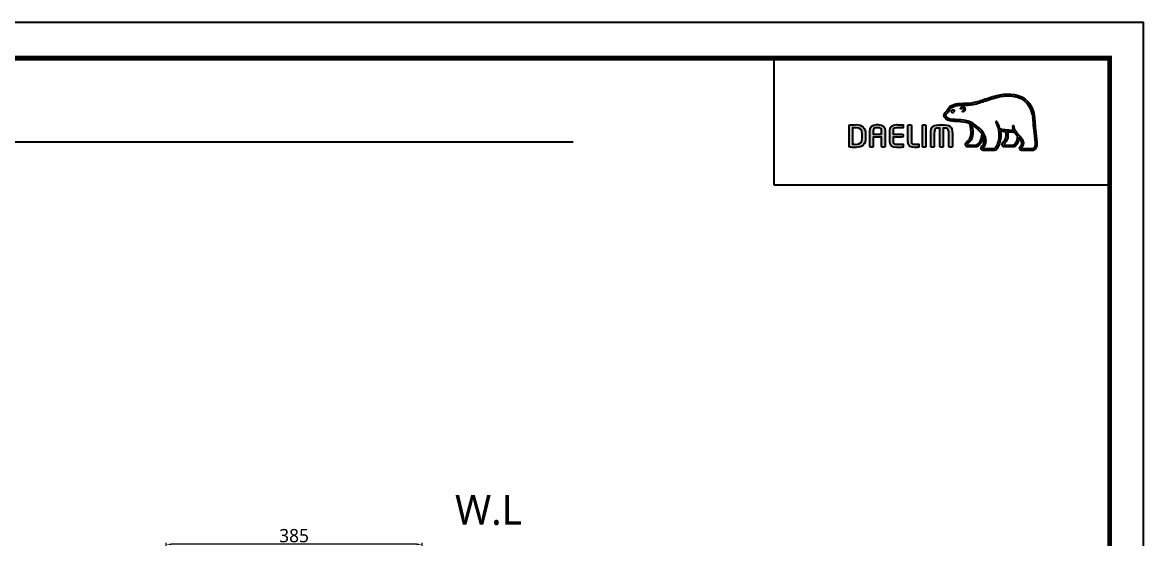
# Model space of a CAD drawing. Extents: x 3274 to 6433, y 0 to 2315.
# Drawn here: x 4746 to 6433, y 1539 to 2315 of the extents above; entities that cross this region are included whole.
import ezdxf

# ---------------------------------------------------------------- set-up
doc = ezdxf.new("R2010")
doc.units = 0
doc.header["$LTSCALE"] = 4
doc.header["$MEASUREMENT"] = 0
doc.header["$PDMODE"] = 3
doc.header["$PDSIZE"] = -10
doc.layers.get('0').update_dxf_attribs({"linetype": 'CONTINUOUS'})
doc.layers.get('DEFPOINTS').update_dxf_attribs({"linetype": 'CONTINUOUS'})
doc.layers.add('레이어 1', color=7, linetype='CONTINUOUS')
doc.layers.add('치수선', color=7, linetype='CONTINUOUS', lineweight=20)
doc.styles.add('Daelim Dimension', font='NanumGothic.ttf')
doc.dimstyles.new('DEFAULT', dxfattribs={"dimscale": 2, "dimtxt": 2, "dimasz": 2, "dimexe": 0, "dimexo": 2, "dimgap": 1, "dimtad": 1, "dimdec": 1, "dimzin": 9, "dimdsep": 46, "dimtxsty": 'Daelim Dimension', "dimcen": 0.5, "dimclrd": 252, "dimclre": 252, "dimclrt": 3, "dimadec": 1, "dimazin": 0, "dimtfac": 1, "dimtdec": 1, "dimtix": 1, "dimtmove": 0, "dimatfit": 3, "dimfxl": 1, "dimtolj": 1, "dimtzin": 1, "dimlwd": 9, "dimlwe": 9, "dimarcsym": 0})

# ---------------------------------------------------------------- blocks, each defined once
blk = doc.blocks.new('*D5')
at = {"color": 5, "lineweight": 9, "ltscale": 0.5, "transparency": 16777216}
for p, q in [((4962.4, 1474.1), (4962.4, 1532.2)), ((5339.4, 1530.2), (4970.4, 1530.2)), ((5347.4, 1434.1), (5347.4, 1532.2))]:
    blk.add_line(p, q, dxfattribs=at)
at = {"color": 5, "ltscale": 0.5, "transparency": 16777216}
for points in [[(4970.4, 1531.5), (4970.4, 1528.8), (4962.4, 1530.2)], [(5339.4, 1531.5), (5339.4, 1528.8), (5347.4, 1530.2)]]:
    blk.add_solid(points, dxfattribs=at)
at = {"layer": 'DEFPOINTS', "color": 0, "ltscale": 0.5, "transparency": 16777216}
for p in [(4962.4, 1530.2), (4962.4, 1470.1), (5347.4, 1430.1)]:
    blk.add_point(p, dxfattribs=at)
at = {"color": 7, "ltscale": 0.5, "transparency": 16777216, "insert": (5154.9, 1543.1), "char_height": 20, "attachment_point": 5, "style": 'Daelim Dimension'}
blk.add_mtext('\\A1;385', dxfattribs=at)

msp = doc.modelspace()

# ---------------------------------------------------------------- hatches: boundary and pattern name
at = {"layer": '레이어 1'}
h = msp.add_hatch(color=5, dxfattribs=at)
h.dxf.hatch_style = 1
edge = h.paths.add_edge_path(flags=16)
edge.add_spline(control_points=[(6268.3, 2126.5), (6267, 2125), (6265.2, 2125), (6265.2, 2125), (6265.2, 2125), (6251.3, 2125), (6251.3, 2125), (6250.8, 2125), (6250.4, 2125.1), (6250.2, 2125.4), (6250, 2125.6), (6249.9, 2125.9), (6249.9, 2126.3), (6249.9, 2127), (6250.4, 2127.8), (6251, 2128.5), (6251.6, 2129.2), (6252.1, 2129.9), (6252.4, 2130.8), (6253.2, 2132.8), (6253.1, 2135), (6252.2, 2136.9), (6250.6, 2140.4), (6248.1, 2143.1), (6245.8, 2145.7), (6245.8, 2145.7), (6245, 2146.6), (6245, 2146.6), (6241.9, 2150), (6238.8, 2153.6), (6238.5, 2158.3), (6238.5, 2159.3), (6238, 2159.8), (6237.4, 2159.8), (6237.4, 2159.8), (6236.5, 2159.4), (6236.5, 2159.4), (6236.3, 2159.1), (6236.1, 2158.7), (6236.1, 2158.3), (6236.1, 2158.3), (6236.1, 2158.1), (6236.1, 2158.1), (6236.3, 2156.4), (6236.7, 2154.7), (6237.4, 2152.9), (6237.4, 2152.9), (6237.5, 2152.7), (6237.5, 2152.7), (6237.5, 2152.7), (6237.3, 2152.7), (6237.3, 2152.7), (6228.4, 2152.4), (6219.7, 2154.1), (6217.1, 2154.7), (6215.5, 2161), (6213, 2165.3), (6212.9, 2165.4), (6212.7, 2165.8), (6212.3, 2166), (6212, 2166.1), (6212, 2166.1), (6211.3, 2166), (6211.2, 2166), (6211.1, 2165.9), (6211, 2165.7), (6210.7, 2165.3), (6210.7, 2165.3), (6210.7, 2165), (6210.7, 2165), (6210.7, 2165), (6210.9, 2164.2), (6210.9, 2164.2), (6211.1, 2163.8), (6215.7, 2155.8), (6215.7, 2145.3), (6215.7, 2138.7), (6213.9, 2132.6), (6210.6, 2126.9), (6209.8, 2125.6), (6208.7, 2125), (6207.1, 2125), (6207.1, 2125), (6193.4, 2125), (6193.4, 2125), (6193, 2125), (6192, 2125.3), (6192, 2126.3), (6192, 2126.8), (6192.6, 2127.7), (6193.4, 2128.7), (6199.1, 2135), (6195.8, 2144.9), (6190.3, 2151.4), (6185.1, 2157.7), (6176.5, 2165.6), (6165.4, 2167.6), (6161.5, 2168.3), (6155.1, 2168.6), (6149.9, 2169), (6149.9, 2169), (6144.6, 2169.3), (6144.6, 2169.3), (6141.9, 2169.5), (6137.5, 2171.1), (6136.1, 2173.7), (6135.6, 2174.8), (6135.6, 2175.8), (6136.3, 2177.1), (6136.8, 2177.8), (6137.4, 2178.5), (6138.2, 2179.3), (6139.1, 2180.1), (6139.9, 2181), (6140.6, 2182.2), (6140.6, 2182.2), (6140.8, 2182.6), (6140.8, 2182.6), (6143.5, 2187.6), (6148.9, 2190.3), (6157, 2190.5), (6157, 2190.5), (6161.5, 2190.6), (6161.5, 2190.6), (6166.6, 2190.6), (6172.2, 2190.6), (6176.9, 2191.6), (6183.4, 2193), (6190, 2195.3), (6195.8, 2197.3), (6195.8, 2197.3), (6196, 2197.3), (6196, 2197.3), (6203.2, 2199.8), (6210.6, 2202.3), (6218.2, 2203.5), (6230.3, 2205.6), (6247, 2205.5), (6257.5, 2193.7), (6262.3, 2188.3), (6265.3, 2180.8), (6266.4, 2171.4), (6266.4, 2171.4), (6266.3, 2171.5), (6266.3, 2171.5), (6266.4, 2171.3), (6266.4, 2170.3), (6266.9, 2164.3), (6267, 2161.5), (6267.1, 2158.5), (6267.9, 2153), (6267.9, 2153), (6270, 2134.7), (6270, 2134.7), (6270, 2134.7), (6270.1, 2132.5), (6270.1, 2132.5), (6270.1, 2129.8), (6269.5, 2127.8), (6268.3, 2126.5)], knot_values=[0, 0, 0, 0, 1, 1, 1, 2, 2, 2, 3, 3, 3, 4, 4, 4, 5, 5, 5, 6, 6, 6, 7, 7, 7, 8, 8, 8, 9, 9, 9, 10, 10, 10, 11, 11, 11, 12, 12, 12, 13, 13, 13, 14, 14, 14, 15, 15, 15, 16, 16, 16, 17, 17, 17, 18, 18, 18, 19, 19, 19, 20, 20, 20, 21, 21, 21, 22, 22, 22, 23, 23, 23, 24, 24, 24, 25, 25, 25, 26, 26, 26, 27, 27, 27, 28, 28, 28, 29, 29, 29, 30, 30, 30, 31, 31, 31, 32, 32, 32, 33, 33, 33, 34, 34, 34, 35, 35, 35, 36, 36, 36, 37, 37, 37, 38, 38, 38, 39, 39, 39, 40, 40, 40, 41, 41, 41, 42, 42, 42, 43, 43, 43, 44, 44, 44, 45, 45, 45, 46, 46, 46, 47, 47, 47, 48, 48, 48, 49, 49, 49, 50, 50, 50, 51, 51, 51, 52, 52, 52, 53, 53, 53, 53], degree=3, periodic=0)
edge = h.paths.add_edge_path(flags=16)
edge.add_spline(control_points=[(6236.3, 2130.5), (6236.3, 2130.5), (6225, 2130.5), (6225, 2130.5), (6224.2, 2130.5), (6223.5, 2131.1), (6223.5, 2132), (6223.5, 2132.6), (6224.1, 2133.3), (6224.5, 2133.9), (6226.8, 2136.1), (6229.2, 2139.1), (6229.2, 2144.8), (6229.2, 2144.8), (6229, 2147.5), (6229, 2147.5), (6229, 2147.5), (6228.6, 2150), (6228.6, 2150), (6228.6, 2150), (6228.6, 2150.2), (6228.6, 2150.2), (6228.6, 2150.2), (6228.8, 2150.2), (6228.8, 2150.2), (6230.9, 2150), (6235, 2149.8), (6238.9, 2150), (6239.9, 2148.4), (6241.5, 2146.3), (6243.8, 2143.6), (6243.7, 2142.3), (6242.6, 2130.5), (6236.3, 2130.5)], knot_values=[0, 0, 0, 0, 1, 1, 1, 2, 2, 2, 3, 3, 3, 4, 4, 4, 5, 5, 5, 6, 6, 6, 7, 7, 7, 8, 8, 8, 9, 9, 9, 10, 10, 10, 11, 11, 11, 11], degree=3, periodic=0)
edge = h.paths.add_edge_path(flags=16)
edge.add_spline(control_points=[(6179.6, 2130.5), (6179.6, 2130.5), (6169.7, 2130.5), (6169.7, 2130.5), (6169, 2130.5), (6168.2, 2131.1), (6168.2, 2132), (6168.2, 2132.5), (6168.6, 2133.2), (6169.5, 2133.9), (6172, 2135.9), (6175.8, 2138.9), (6176.2, 2147.3), (6176.2, 2147.3), (6176.3, 2149.6), (6176.3, 2149.6), (6176.3, 2153.1), (6175.4, 2157.4), (6174.7, 2161.2), (6174.7, 2161.2), (6174.5, 2161.6), (6174.5, 2161.6), (6174.5, 2161.6), (6174.9, 2161.4), (6174.9, 2161.4), (6176.4, 2160.5), (6184.5, 2155), (6190.2, 2146.9), (6189.7, 2143), (6187.6, 2130.5), (6179.6, 2130.5)], knot_values=[0, 0, 0, 0, 1, 1, 1, 2, 2, 2, 3, 3, 3, 4, 4, 4, 5, 5, 5, 6, 6, 6, 7, 7, 7, 8, 8, 8, 9, 9, 9, 10, 10, 10, 10], degree=3, periodic=0)
edge = h.paths.add_edge_path()
edge.add_spline(control_points=[(6272.8, 2135), (6272.8, 2135), (6270.7, 2153.4), (6270.7, 2153.4), (6269.9, 2158.9), (6269.8, 2161.8), (6269.7, 2164.4), (6269.7, 2164.4), (6269.2, 2171.7), (6269.2, 2171.7), (6268.1, 2181.7), (6264.8, 2189.7), (6259.6, 2195.6), (6248.3, 2208.3), (6230.6, 2208.4), (6217.7, 2206.3), (6209.8, 2205), (6202.3, 2202.4), (6195, 2199.9), (6195, 2199.9), (6194.8, 2199.9), (6194.8, 2199.9), (6189.1, 2197.9), (6182.6, 2195.7), (6176.3, 2194.4), (6171.9, 2193.4), (6166.5, 2193.4), (6161.7, 2193.4), (6161.7, 2193.4), (6156.9, 2193.3), (6156.9, 2193.3), (6147.7, 2193.1), (6141.5, 2189.9), (6138.3, 2183.9), (6138.3, 2183.9), (6138.2, 2183.6), (6138.2, 2183.6), (6137.7, 2182.7), (6136.9, 2181.9), (6136.2, 2181.2), (6135.4, 2180.5), (6134.6, 2179.6), (6133.9, 2178.5), (6133.3, 2177.4), (6132.9, 2176.2), (6132.9, 2175.1), (6132.9, 2174.2), (6133.2, 2173.3), (6133.6, 2172.4), (6135.6, 2168.7), (6141.1, 2166.7), (6144.5, 2166.5), (6144.5, 2166.5), (6149.3, 2166.2), (6149.5, 2166.2), (6154.3, 2165.9), (6161, 2165.5), (6164.9, 2164.8), (6167.2, 2164.4), (6169.8, 2163.6), (6172.2, 2162.5), (6172.4, 2161.9), (6173.6, 2156.3), (6173.6, 2149.6), (6173.6, 2149.6), (6173.6, 2147.4), (6173.6, 2147.4), (6173.2, 2140.3), (6170.1, 2137.8), (6167.8, 2135.9), (6167.6, 2135.7), (6165.5, 2134.1), (6165.4, 2132), (6165.3, 2130.9), (6165.6, 2129.8), (6166.3, 2129.1), (6167.1, 2128.3), (6168.2, 2127.8), (6169.7, 2127.8), (6169.7, 2127.8), (6179.6, 2127.8), (6179.6, 2127.8), (6187.1, 2127.8), (6190.7, 2135.8), (6191.8, 2143.3), (6191.8, 2143.3), (6191.9, 2144.4), (6191.9, 2144.4), (6191.9, 2144.4), (6192.2, 2143.8), (6192.2, 2143.8), (6193.1, 2141.7), (6193.7, 2139.2), (6193.7, 2137.3), (6193.7, 2134.6), (6192.9, 2132.3), (6191.3, 2130.5), (6190.9, 2130.1), (6188.9, 2128.1), (6188.9, 2126), (6188.9, 2126), (6188.9, 2125.7), (6188.9, 2125.7), (6189.2, 2123.3), (6191.2, 2122.2), (6193, 2122.2), (6193, 2122.2), (6207.1, 2122.2), (6207.1, 2122.2), (6209.6, 2122.2), (6211.7, 2123.3), (6213, 2125.5), (6216.6, 2131.4), (6218.4, 2137.9), (6218.4, 2144.7), (6218.4, 2146.8), (6218.2, 2149.1), (6217.8, 2151.4), (6217.8, 2151.4), (6217.8, 2151.6), (6217.8, 2151.6), (6217.8, 2151.6), (6217.9, 2151.6), (6217.9, 2151.6), (6219.6, 2151.3), (6222.4, 2150.8), (6225.7, 2150.4), (6225.7, 2150.4), (6225.8, 2150.4), (6225.8, 2150.4), (6225.8, 2150.4), (6226.3, 2147.8), (6226.3, 2147.8), (6226.3, 2147.8), (6226.4, 2147.2), (6226.4, 2147.2), (6226.4, 2147.2), (6226.5, 2144.9), (6226.5, 2144.9), (6226.5, 2139.4), (6224, 2137), (6222.7, 2135.8), (6222.7, 2135.7), (6220.8, 2133.8), (6220.6, 2132.2), (6220.6, 2132.2), (6220.5, 2131.6), (6220.5, 2131.6), (6220.5, 2131.1), (6220.7, 2130.1), (6221.6, 2129.1), (6222.4, 2128.3), (6223.7, 2127.8), (6225.4, 2127.8), (6225.4, 2127.8), (6236.3, 2127.8), (6236.3, 2127.8), (6243, 2127.8), (6245, 2136.3), (6245.8, 2141.1), (6245.8, 2141.1), (6245.9, 2141.6), (6245.9, 2141.6), (6245.9, 2141.6), (6246.1, 2141.2), (6246.1, 2141.2), (6247.7, 2139.2), (6249, 2137.1), (6249.7, 2135.7), (6250, 2135), (6250.2, 2134.2), (6250.2, 2133.4), (6250.2, 2133.4), (6249.9, 2131.8), (6249.9, 2131.8), (6249.7, 2131), (6249.1, 2130.2), (6248.5, 2129.4), (6247.7, 2128.3), (6246.8, 2127.2), (6246.8, 2125.8), (6246.8, 2125.8), (6246.9, 2125), (6246.9, 2125), (6247.3, 2123.2), (6248.8, 2122.2), (6251.1, 2122.2), (6251.1, 2122.2), (6265.2, 2122.2), (6265.2, 2122.2), (6265.5, 2122.2), (6268.2, 2122.2), (6270.4, 2124.6), (6272.1, 2126.5), (6272.9, 2129), (6272.9, 2132.4), (6272.9, 2132.4), (6272.8, 2135), (6272.8, 2135)], knot_values=[0, 0, 0, 0, 1, 1, 1, 2, 2, 2, 3, 3, 3, 4, 4, 4, 5, 5, 5, 6, 6, 6, 7, 7, 7, 8, 8, 8, 9, 9, 9, 10, 10, 10, 11, 11, 11, 12, 12, 12, 13, 13, 13, 14, 14, 14, 15, 15, 15, 16, 16, 16, 17, 17, 17, 18, 18, 18, 19, 19, 19, 20, 20, 20, 21, 21, 21, 22, 22, 22, 23, 23, 23, 24, 24, 24, 25, 25, 25, 26, 26, 26, 27, 27, 27, 28, 28, 28, 29, 29, 29, 30, 30, 30, 31, 31, 31, 32, 32, 32, 33, 33, 33, 34, 34, 34, 35, 35, 35, 36, 36, 36, 37, 37, 37, 38, 38, 38, 39, 39, 39, 40, 40, 40, 41, 41, 41, 42, 42, 42, 43, 43, 43, 44, 44, 44, 45, 45, 45, 46, 46, 46, 47, 47, 47, 48, 48, 48, 49, 49, 49, 50, 50, 50, 51, 51, 51, 52, 52, 52, 53, 53, 53, 54, 54, 54, 55, 55, 55, 56, 56, 56, 57, 57, 57, 58, 58, 58, 59, 59, 59, 60, 60, 60, 61, 61, 61, 62, 62, 62, 63, 63, 63, 64, 64, 64, 65, 65, 65, 66, 66, 66, 66], degree=3, periodic=0)
edge = h.paths.add_edge_path(flags=0)
edge.add_spline(control_points=[(6144.2, 2182.6), (6144.2, 2182.6), (6146.3, 2183.5), (6148.8, 2182.5), (6148.8, 2182.5), (6149.1, 2182.4), (6148.7, 2181.8), (6147.5, 2180.1), (6146.3, 2179.8), (6146.3, 2179.8), (6146.3, 2179.8), (6145.4, 2179.5), (6144.9, 2180.1), (6143.9, 2181.2), (6143.8, 2181.9), (6143.8, 2181.9), (6143.8, 2181.9), (6143.7, 2182.4), (6144.2, 2182.6)], knot_values=[0, 0, 0, 0, 1, 1, 1, 2, 2, 2, 3, 3, 3, 4, 4, 4, 5, 5, 5, 6, 6, 6, 6], degree=3, periodic=0)
edge = h.paths.add_edge_path(flags=0)
edge.add_spline(control_points=[(6157.8, 2186.3), (6157.5, 2186), (6157.4, 2185.5), (6157.8, 2185.2), (6158.1, 2184.9), (6158.6, 2184.9), (6158.9, 2185.3), (6159.1, 2185.5), (6160.8, 2187.5), (6162.2, 2186.4), (6162.8, 2186), (6163, 2185.5), (6162.9, 2184.8), (6162.8, 2183.7), (6161.8, 2182.4), (6161.1, 2182), (6160.8, 2181.7), (6160.5, 2181.2), (6160.7, 2180.8), (6160.9, 2180.4), (6161.4, 2180.3), (6161.8, 2180.5), (6163, 2181.1), (6164.5, 2183), (6164.7, 2184.9), (6164.9, 2186.1), (6164.3, 2187.2), (6163.3, 2187.8), (6161.1, 2189.4), (6158.7, 2187.3), (6157.8, 2186.3)], knot_values=[0, 0, 0, 0, 1, 1, 1, 2, 2, 2, 3, 3, 3, 4, 4, 4, 5, 5, 5, 6, 6, 6, 7, 7, 7, 8, 8, 8, 9, 9, 9, 10, 10, 10, 10], degree=3, periodic=0)
edge = h.paths.add_edge_path(flags=0)
edge.add_spline(control_points=[(6157.5, 2184.8), (6157.5, 2184.8), (6157.5, 2184.8), (6157.5, 2184.8), (6157.5, 2184.8), (6157.5, 2184.8), (6157.5, 2184.8)], knot_values=[0, 0, 0, 0, 1, 1, 1, 2, 2, 2, 2], degree=3, periodic=0)
h = msp.add_hatch(color=5, dxfattribs=at)
h.dxf.hatch_style = 2
edge = h.paths.add_edge_path()
edge.add_spline(control_points=[(6009.6, 2141.2), (6009.6, 2134.8), (6006.7, 2131.7), (6000.6, 2131.7), (6000.6, 2131.7), (5996.5, 2131.8), (5995.4, 2131.8), (5995.4, 2131.8), (5995.4, 2156.4), (5995.4, 2156.4), (5997.6, 2156.7), (6000.6, 2156.7), (6000.6, 2156.7), (6006.9, 2156.7), (6009.6, 2153.7), (6009.6, 2147.1), (6009.6, 2147.1), (6009.6, 2141.2), (6009.6, 2141.2)], knot_values=[0, 0, 0, 0, 1, 1, 1, 2, 2, 2, 3, 3, 3, 4, 4, 4, 5, 5, 5, 6, 6, 6, 6], degree=3, periodic=0)
edge = h.paths.add_edge_path()
edge.add_spline(control_points=[(6000.6, 2161.3), (5997.3, 2161.3), (5992.9, 2161.1), (5991.5, 2160.9), (5990.6, 2160.7), (5990, 2160.1), (5990, 2159.2), (5990, 2159.2), (5990, 2129.2), (5990, 2129.2), (5990, 2128.3), (5990.6, 2127.6), (5991.6, 2127.5), (5992.9, 2127.2), (5997.2, 2127), (6000.6, 2127), (6010, 2127), (6015, 2132), (6015, 2141.2), (6015, 2141.2), (6015, 2147.1), (6015, 2147.1), (6015, 2156.4), (6010, 2161.3), (6000.6, 2161.3)], knot_values=[0, 0, 0, 0, 1, 1, 1, 2, 2, 2, 3, 3, 3, 4, 4, 4, 5, 5, 5, 6, 6, 6, 7, 7, 7, 8, 8, 8, 8], degree=3, periodic=0)
h = msp.add_hatch(color=5, dxfattribs=at)
h.dxf.hatch_style = 2
edge = h.paths.add_edge_path()
edge.add_spline(control_points=[(6039.1, 2147.2), (6039.1, 2147.2), (6026.5, 2147.2), (6026.5, 2147.2), (6026.5, 2147.6), (6026.5, 2151.7), (6026.5, 2151.7), (6026.5, 2155.9), (6027.7, 2156.6), (6031.5, 2156.6), (6031.5, 2156.6), (6034.1, 2156.6), (6034.1, 2156.6), (6037.9, 2156.6), (6039.1, 2155.9), (6039.1, 2151.7), (6039.1, 2151.7), (6039.1, 2147.6), (6039.1, 2147.2)], knot_values=[0, 0, 0, 0, 1, 1, 1, 2, 2, 2, 3, 3, 3, 4, 4, 4, 5, 5, 5, 6, 6, 6, 6], degree=3, periodic=0)
edge = h.paths.add_edge_path()
edge.add_spline(control_points=[(6034.1, 2161.3), (6034.1, 2161.3), (6031.5, 2161.3), (6031.5, 2161.3), (6024.3, 2161.3), (6021.2, 2158.4), (6021.2, 2151.7), (6021.2, 2151.7), (6021.2, 2128.8), (6021.2, 2128.8), (6021.2, 2128), (6021.8, 2127.3), (6022.6, 2127.3), (6022.6, 2127.3), (6025.1, 2127.3), (6025.1, 2127.3), (6026, 2127.3), (6026.5, 2128.1), (6026.5, 2128.8), (6026.5, 2128.8), (6026.5, 2142), (6026.5, 2142.5), (6026.5, 2142.5), (6039.1, 2142.5), (6039.1, 2142.5), (6039.1, 2142), (6039.1, 2128.8), (6039.1, 2128.8), (6039.1, 2128), (6039.8, 2127.3), (6040.6, 2127.3), (6040.6, 2127.3), (6043, 2127.3), (6043, 2127.3), (6043.9, 2127.3), (6044.5, 2128.1), (6044.5, 2128.8), (6044.5, 2128.8), (6044.5, 2151.7), (6044.5, 2151.7), (6044.5, 2158.4), (6041.3, 2161.3), (6034.1, 2161.3)], knot_values=[0, 0, 0, 0, 1, 1, 1, 2, 2, 2, 3, 3, 3, 4, 4, 4, 5, 5, 5, 6, 6, 6, 7, 7, 7, 8, 8, 8, 9, 9, 9, 10, 10, 10, 11, 11, 11, 12, 12, 12, 13, 13, 13, 14, 14, 14, 14], degree=3, periodic=0)
h = msp.add_hatch(color=5, dxfattribs=at)
h.dxf.hatch_style = 2
edge = h.paths.add_edge_path()
edge.add_spline(control_points=[(6051.3, 2152.6), (6051.3, 2152.6), (6051.3, 2135.8), (6051.3, 2135.8), (6051.3, 2129.9), (6054.6, 2127), (6061.5, 2127), (6064.6, 2127), (6068.7, 2127.1), (6070.4, 2127.3), (6070.4, 2127.3), (6071.2, 2127.3), (6071.2, 2127.3), (6071.2, 2127.3), (6071.5, 2127.4), (6071.5, 2127.4), (6071.5, 2127.4), (6071.5, 2131.9), (6071.5, 2131.9), (6071.5, 2131.9), (6061.6, 2131.9), (6061.6, 2131.9), (6056.6, 2131.9), (6056.6, 2133.3), (6056.6, 2135.8), (6056.6, 2135.8), (6056.6, 2142), (6056.6, 2142.5), (6057.1, 2142.5), (6069.9, 2142.5), (6069.9, 2142.5), (6070.7, 2142.5), (6071.4, 2143.2), (6071.4, 2144), (6071.4, 2144), (6071.4, 2145.7), (6071.4, 2145.7), (6071.4, 2146.5), (6070.7, 2147.1), (6069.9, 2147.1), (6069.9, 2147.1), (6057.1, 2147.1), (6056.6, 2147.1), (6056.6, 2147.6), (6056.6, 2152.6), (6056.6, 2152.6), (6056.6, 2155.1), (6056.6, 2156.5), (6061.6, 2156.5), (6061.6, 2156.5), (6071.4, 2156.5), (6071.4, 2156.5), (6071.4, 2156.5), (6071.4, 2161), (6071.4, 2161), (6071.4, 2161), (6070.4, 2161.1), (6070.4, 2161.1), (6068.5, 2161.2), (6064, 2161.3), (6061.5, 2161.3), (6054.6, 2161.3), (6051.3, 2158.5), (6051.3, 2152.6)], knot_values=[0, 0, 0, 0, 1, 1, 1, 2, 2, 2, 3, 3, 3, 4, 4, 4, 5, 5, 5, 6, 6, 6, 7, 7, 7, 8, 8, 8, 9, 9, 9, 10, 10, 10, 11, 11, 11, 12, 12, 12, 13, 13, 13, 14, 14, 14, 15, 15, 15, 16, 16, 16, 17, 17, 17, 18, 18, 18, 19, 19, 19, 20, 20, 20, 21, 21, 21, 21], degree=3, periodic=0)
h = msp.add_hatch(color=5, dxfattribs=at)
h.dxf.hatch_style = 2
edge = h.paths.add_edge_path()
edge.add_spline(control_points=[(6080, 2161), (6079.2, 2161), (6078.5, 2160.3), (6078.5, 2159.5), (6078.5, 2159.5), (6078.5, 2135.8), (6078.5, 2135.8), (6078.5, 2128), (6083.8, 2127), (6088.4, 2127), (6091.8, 2127), (6092.6, 2127.2), (6093.6, 2127.4), (6093.6, 2127.4), (6094.2, 2127.4), (6094.2, 2127.4), (6094.2, 2127.4), (6095, 2127.5), (6095, 2127.5), (6095, 2127.5), (6095.2, 2127.6), (6095.2, 2127.6), (6095.2, 2127.6), (6095.2, 2131.9), (6095.2, 2131.9), (6095.2, 2131.9), (6088.4, 2131.9), (6088.4, 2131.9), (6083.9, 2131.9), (6083.9, 2133.6), (6083.9, 2135.3), (6083.9, 2135.3), (6083.9, 2159.5), (6083.9, 2159.5), (6083.9, 2160.3), (6083.2, 2161), (6082.3, 2161), (6082.3, 2161), (6080, 2161), (6080, 2161)], knot_values=[0, 0, 0, 0, 1, 1, 1, 2, 2, 2, 3, 3, 3, 4, 4, 4, 5, 5, 5, 6, 6, 6, 7, 7, 7, 8, 8, 8, 9, 9, 9, 10, 10, 10, 11, 11, 11, 12, 12, 12, 13, 13, 13, 13], degree=3, periodic=0)
h = msp.add_hatch(color=5, dxfattribs=at)
h.dxf.hatch_style = 2
edge = h.paths.add_edge_path()
edge.add_spline(control_points=[(6101.8, 2161), (6100.9, 2161), (6100.4, 2160.3), (6100.4, 2159.6), (6100.4, 2159.6), (6100.4, 2128.8), (6100.4, 2128.8), (6100.4, 2128), (6101.1, 2127.3), (6101.8, 2127.3), (6101.8, 2127.3), (6104.3, 2127.3), (6104.3, 2127.3), (6105.2, 2127.3), (6105.8, 2128.1), (6105.8, 2128.8), (6105.8, 2128.8), (6105.8, 2159.6), (6105.8, 2159.6), (6105.8, 2160.4), (6105.1, 2161), (6104.3, 2161), (6104.3, 2161), (6101.8, 2161), (6101.8, 2161)], knot_values=[0, 0, 0, 0, 1, 1, 1, 2, 2, 2, 3, 3, 3, 4, 4, 4, 5, 5, 5, 6, 6, 6, 7, 7, 7, 8, 8, 8, 8], degree=3, periodic=0)
h = msp.add_hatch(color=5, dxfattribs=at)
h.dxf.hatch_style = 2
edge = h.paths.add_edge_path()
edge.add_spline(control_points=[(6112.9, 2147.8), (6112.9, 2147.8), (6112.9, 2128.8), (6112.9, 2128.8), (6112.9, 2128), (6113.6, 2127.3), (6114.4, 2127.3), (6114.4, 2127.3), (6116.9, 2127.3), (6116.9, 2127.3), (6117.8, 2127.3), (6118.3, 2128.1), (6118.3, 2128.8), (6118.3, 2128.8), (6118.3, 2147.3), (6118.3, 2147.3), (6118.3, 2155.4), (6119.7, 2156.2), (6126.6, 2156.2), (6126.6, 2155.7), (6126.6, 2128.8), (6126.6, 2128.8), (6126.6, 2128), (6127.2, 2127.3), (6128, 2127.3), (6128, 2127.3), (6130.5, 2127.3), (6130.5, 2127.3), (6131.4, 2127.3), (6131.9, 2128.1), (6131.9, 2128.8), (6131.9, 2128.8), (6131.9, 2155.7), (6131.9, 2156.2), (6135.2, 2156.2), (6137.4, 2155.9), (6138.6, 2154.7), (6139.9, 2153.4), (6140.2, 2151), (6140.2, 2147.3), (6140.2, 2147.3), (6140.2, 2128.8), (6140.2, 2128.8), (6140.2, 2128), (6140.8, 2127.3), (6141.6, 2127.3), (6141.6, 2127.3), (6144.2, 2127.3), (6144.2, 2127.3), (6145, 2127.3), (6145.6, 2128.1), (6145.6, 2128.8), (6145.6, 2128.8), (6145.6, 2147.8), (6145.6, 2147.8), (6145.6, 2159.2), (6141.5, 2161.2), (6129.3, 2161.2), (6117, 2161.2), (6112.9, 2159.2), (6112.9, 2147.8)], knot_values=[0, 0, 0, 0, 1, 1, 1, 2, 2, 2, 3, 3, 3, 4, 4, 4, 5, 5, 5, 6, 6, 6, 7, 7, 7, 8, 8, 8, 9, 9, 9, 10, 10, 10, 11, 11, 11, 12, 12, 12, 13, 13, 13, 14, 14, 14, 15, 15, 15, 16, 16, 16, 17, 17, 17, 18, 18, 18, 19, 19, 19, 20, 20, 20, 20], degree=3, periodic=0)

# ---------------------------------------------------------------- linework, layer by layer
at = {"color": 5, "ltscale": 0.5}
msp.add_line((5877.2, 2070.1), (5877.2, 2260.3), dxfattribs=at)
at = {"ltscale": 0.5}
msp.add_line((3799, 2135.4), (5575.1, 2135.4), dxfattribs=at)
at = {"color": 5}
msp.add_line((6179.2, 2127.8), (6179.2, 2127.8), dxfattribs=at)
at = {"color": 5, "ltscale": 40}
msp.add_line((6382.2, 2070.1), (5877.2, 2070.1), dxfattribs=at)
at = {"ltscale": 0.5}
msp.add_lwpolyline([(3273.8, 0), (6433.3, 0), (6433.3, 2315), (3273.8, 2315)], close=True, dxfattribs=at)
at = {"color": 5, "linetype": 'ByBlock', "lineweight": 200, "const_width": 7.28}
msp.add_lwpolyline([(3324.6, 99.1), (6382.2, 99.1), (6382.2, 2261.3), (3324.6, 2261.3)], close=True, dxfattribs=at)
at = {"layer": '레이어 1', "color": 5}
for points, knots in [([(6272.8, 2135), (6272.8, 2135), (6270.7, 2153.4), (6270.7, 2153.4), (6269.9, 2158.9), (6269.8, 2161.8), (6269.7, 2164.4), (6269.7, 2164.4), (6269.2, 2171.7), (6269.2, 2171.7), (6268.1, 2181.7), (6264.8, 2189.7), (6259.6, 2195.6), (6248.3, 2208.3), (6230.6, 2208.4), (6217.7, 2206.3), (6209.8, 2205), (6202.3, 2202.4), (6195, 2199.9), (6195, 2199.9), (6194.8, 2199.9), (6194.8, 2199.9), (6189.1, 2197.9), (6182.6, 2195.7), (6176.3, 2194.4), (6171.9, 2193.4), (6166.5, 2193.4), (6161.7, 2193.4), (6161.7, 2193.4), (6156.9, 2193.3), (6156.9, 2193.3), (6147.7, 2193.1), (6141.5, 2189.9), (6138.3, 2183.9), (6138.3, 2183.9), (6138.2, 2183.6), (6138.2, 2183.6), (6137.7, 2182.7), (6136.9, 2181.9), (6136.2, 2181.2), (6135.4, 2180.5), (6134.6, 2179.6), (6133.9, 2178.5), (6133.3, 2177.4), (6132.9, 2176.2), (6132.9, 2175.1), (6132.9, 2174.2), (6133.2, 2173.3), (6133.6, 2172.4), (6135.6, 2168.7), (6141.1, 2166.7), (6144.5, 2166.5), (6144.5, 2166.5), (6149.3, 2166.2), (6149.5, 2166.2), (6154.3, 2165.9), (6161, 2165.5), (6164.9, 2164.8), (6167.2, 2164.4), (6169.8, 2163.6), (6172.2, 2162.5), (6172.4, 2161.9), (6173.6, 2156.3), (6173.6, 2149.6), (6173.6, 2149.6), (6173.6, 2147.4), (6173.6, 2147.4), (6173.2, 2140.3), (6170.1, 2137.8), (6167.8, 2135.9), (6167.6, 2135.7), (6165.5, 2134.1), (6165.4, 2132), (6165.3, 2130.9), (6165.6, 2129.8), (6166.3, 2129.1), (6167.1, 2128.3), (6168.2, 2127.8), (6169.7, 2127.8), (6169.7, 2127.8), (6179.6, 2127.8), (6179.6, 2127.8), (6187.1, 2127.8), (6190.7, 2135.8), (6191.8, 2143.3), (6191.8, 2143.3), (6191.9, 2144.4), (6191.9, 2144.4), (6191.9, 2144.4), (6192.2, 2143.8), (6192.2, 2143.8), (6193.1, 2141.7), (6193.7, 2139.2), (6193.7, 2137.3), (6193.7, 2134.6), (6192.9, 2132.3), (6191.3, 2130.5), (6190.9, 2130.1), (6188.9, 2128.1), (6188.9, 2126), (6188.9, 2126), (6188.9, 2125.7), (6188.9, 2125.7), (6189.2, 2123.3), (6191.2, 2122.2), (6193, 2122.2), (6193, 2122.2), (6207.1, 2122.2), (6207.1, 2122.2), (6209.6, 2122.2), (6211.7, 2123.3), (6213, 2125.5), (6216.6, 2131.4), (6218.4, 2137.9), (6218.4, 2144.7), (6218.4, 2146.8), (6218.2, 2149.1), (6217.8, 2151.4), (6217.8, 2151.4), (6217.8, 2151.6), (6217.8, 2151.6), (6217.8, 2151.6), (6217.9, 2151.6), (6217.9, 2151.6), (6219.6, 2151.3), (6222.4, 2150.8), (6225.7, 2150.4), (6225.7, 2150.4), (6225.8, 2150.4), (6225.8, 2150.4), (6225.8, 2150.4), (6226.3, 2147.8), (6226.3, 2147.8), (6226.3, 2147.8), (6226.4, 2147.2), (6226.4, 2147.2), (6226.4, 2147.2), (6226.5, 2144.9), (6226.5, 2144.9), (6226.5, 2139.4), (6224, 2137), (6222.7, 2135.8), (6222.7, 2135.7), (6220.8, 2133.8), (6220.6, 2132.2), (6220.6, 2132.2), (6220.5, 2131.6), (6220.5, 2131.6), (6220.5, 2131.1), (6220.7, 2130.1), (6221.6, 2129.1), (6222.4, 2128.3), (6223.7, 2127.8), (6225.4, 2127.8), (6225.4, 2127.8), (6236.3, 2127.8), (6236.3, 2127.8), (6243, 2127.8), (6245, 2136.3), (6245.8, 2141.1), (6245.8, 2141.1), (6245.9, 2141.6), (6245.9, 2141.6), (6245.9, 2141.6), (6246.1, 2141.2), (6246.1, 2141.2), (6247.7, 2139.2), (6249, 2137.1), (6249.7, 2135.7), (6250, 2135), (6250.2, 2134.2), (6250.2, 2133.4), (6250.2, 2133.4), (6249.9, 2131.8), (6249.9, 2131.8), (6249.7, 2131), (6249.1, 2130.2), (6248.5, 2129.4), (6247.7, 2128.3), (6246.8, 2127.2), (6246.8, 2125.8), (6246.8, 2125.8), (6246.9, 2125), (6246.9, 2125), (6247.3, 2123.2), (6248.8, 2122.2), (6251.1, 2122.2), (6251.1, 2122.2), (6265.2, 2122.2), (6265.2, 2122.2), (6265.5, 2122.2), (6268.2, 2122.2), (6270.4, 2124.6), (6272.1, 2126.5), (6272.9, 2129), (6272.9, 2132.4), (6272.9, 2132.4), (6272.8, 2135), (6272.8, 2135)], [0, 0, 0, 0, 1, 1, 1, 2, 2, 2, 3, 3, 3, 4, 4, 4, 5, 5, 5, 6, 6, 6, 7, 7, 7, 8, 8, 8, 9, 9, 9, 10, 10, 10, 11, 11, 11, 12, 12, 12, 13, 13, 13, 14, 14, 14, 15, 15, 15, 16, 16, 16, 17, 17, 17, 18, 18, 18, 19, 19, 19, 20, 20, 20, 21, 21, 21, 22, 22, 22, 23, 23, 23, 24, 24, 24, 25, 25, 25, 26, 26, 26, 27, 27, 27, 28, 28, 28, 29, 29, 29, 30, 30, 30, 31, 31, 31, 32, 32, 32, 33, 33, 33, 34, 34, 34, 35, 35, 35, 36, 36, 36, 37, 37, 37, 38, 38, 38, 39, 39, 39, 40, 40, 40, 41, 41, 41, 42, 42, 42, 43, 43, 43, 44, 44, 44, 45, 45, 45, 46, 46, 46, 47, 47, 47, 48, 48, 48, 49, 49, 49, 50, 50, 50, 51, 51, 51, 52, 52, 52, 53, 53, 53, 54, 54, 54, 55, 55, 55, 56, 56, 56, 57, 57, 57, 58, 58, 58, 59, 59, 59, 60, 60, 60, 61, 61, 61, 62, 62, 62, 63, 63, 63, 64, 64, 64, 65, 65, 65, 66, 66, 66, 66]), ([(6144.2, 2182.6), (6144.2, 2182.6), (6146.3, 2183.5), (6148.8, 2182.5), (6148.8, 2182.5), (6149.1, 2182.4), (6148.7, 2181.8), (6147.5, 2180.1), (6146.3, 2179.8), (6146.3, 2179.8), (6146.3, 2179.8), (6145.4, 2179.5), (6144.9, 2180.1), (6143.9, 2181.2), (6143.8, 2181.9), (6143.8, 2181.9), (6143.8, 2181.9), (6143.7, 2182.4), (6144.2, 2182.6)], [0, 0, 0, 0, 1, 1, 1, 2, 2, 2, 3, 3, 3, 4, 4, 4, 5, 5, 5, 6, 6, 6, 6]), ([(6157.8, 2186.3), (6157.5, 2186), (6157.4, 2185.5), (6157.8, 2185.2), (6158.1, 2184.9), (6158.6, 2184.9), (6158.9, 2185.3), (6159.1, 2185.5), (6160.8, 2187.5), (6162.2, 2186.4), (6162.8, 2186), (6163, 2185.5), (6162.9, 2184.8), (6162.8, 2183.7), (6161.8, 2182.4), (6161.1, 2182), (6160.8, 2181.7), (6160.5, 2181.2), (6160.7, 2180.8), (6160.9, 2180.4), (6161.4, 2180.3), (6161.8, 2180.5), (6163, 2181.1), (6164.5, 2183), (6164.7, 2184.9), (6164.9, 2186.1), (6164.3, 2187.2), (6163.3, 2187.8), (6161.1, 2189.4), (6158.7, 2187.3), (6157.8, 2186.3)], [0, 0, 0, 0, 1, 1, 1, 2, 2, 2, 3, 3, 3, 4, 4, 4, 5, 5, 5, 6, 6, 6, 7, 7, 7, 8, 8, 8, 9, 9, 9, 10, 10, 10, 10]), ([(6157.5, 2184.8), (6157.5, 2184.8), (6157.5, 2184.8), (6157.5, 2184.8), (6157.5, 2184.8), (6157.5, 2184.8), (6157.5, 2184.8)], [0, 0, 0, 0, 1, 1, 1, 2, 2, 2, 2]), ([(6000.6, 2161.3), (5997.3, 2161.3), (5992.9, 2161.1), (5991.5, 2160.9), (5990.6, 2160.7), (5990, 2160.1), (5990, 2159.2), (5990, 2159.2), (5990, 2129.2), (5990, 2129.2), (5990, 2128.3), (5990.6, 2127.6), (5991.6, 2127.5), (5992.9, 2127.2), (5997.2, 2127), (6000.6, 2127), (6010, 2127), (6015, 2132), (6015, 2141.2), (6015, 2141.2), (6015, 2147.1), (6015, 2147.1), (6015, 2156.4), (6010, 2161.3), (6000.6, 2161.3)], [0, 0, 0, 0, 1, 1, 1, 2, 2, 2, 3, 3, 3, 4, 4, 4, 5, 5, 5, 6, 6, 6, 7, 7, 7, 8, 8, 8, 8]), ([(6034.1, 2161.3), (6034.1, 2161.3), (6031.5, 2161.3), (6031.5, 2161.3), (6024.3, 2161.3), (6021.2, 2158.4), (6021.2, 2151.7), (6021.2, 2151.7), (6021.2, 2128.8), (6021.2, 2128.8), (6021.2, 2128), (6021.8, 2127.3), (6022.6, 2127.3), (6022.6, 2127.3), (6025.1, 2127.3), (6025.1, 2127.3), (6026, 2127.3), (6026.5, 2128.1), (6026.5, 2128.8), (6026.5, 2128.8), (6026.5, 2142), (6026.5, 2142.5), (6026.5, 2142.5), (6039.1, 2142.5), (6039.1, 2142.5), (6039.1, 2142), (6039.1, 2128.8), (6039.1, 2128.8), (6039.1, 2128), (6039.8, 2127.3), (6040.6, 2127.3), (6040.6, 2127.3), (6043, 2127.3), (6043, 2127.3), (6043.9, 2127.3), (6044.5, 2128.1), (6044.5, 2128.8), (6044.5, 2128.8), (6044.5, 2151.7), (6044.5, 2151.7), (6044.5, 2158.4), (6041.3, 2161.3), (6034.1, 2161.3)], [0, 0, 0, 0, 1, 1, 1, 2, 2, 2, 3, 3, 3, 4, 4, 4, 5, 5, 5, 6, 6, 6, 7, 7, 7, 8, 8, 8, 9, 9, 9, 10, 10, 10, 11, 11, 11, 12, 12, 12, 13, 13, 13, 14, 14, 14, 14]), ([(6051.3, 2152.6), (6051.3, 2152.6), (6051.3, 2135.8), (6051.3, 2135.8), (6051.3, 2129.9), (6054.6, 2127), (6061.5, 2127), (6064.6, 2127), (6068.7, 2127.1), (6070.4, 2127.3), (6070.4, 2127.3), (6071.2, 2127.3), (6071.2, 2127.3), (6071.2, 2127.3), (6071.5, 2127.4), (6071.5, 2127.4), (6071.5, 2127.4), (6071.5, 2131.9), (6071.5, 2131.9), (6071.5, 2131.9), (6061.6, 2131.9), (6061.6, 2131.9), (6056.6, 2131.9), (6056.6, 2133.3), (6056.6, 2135.8), (6056.6, 2135.8), (6056.6, 2142), (6056.6, 2142.5), (6057.1, 2142.5), (6069.9, 2142.5), (6069.9, 2142.5), (6070.7, 2142.5), (6071.4, 2143.2), (6071.4, 2144), (6071.4, 2144), (6071.4, 2145.7), (6071.4, 2145.7), (6071.4, 2146.5), (6070.7, 2147.1), (6069.9, 2147.1), (6069.9, 2147.1), (6057.1, 2147.1), (6056.6, 2147.1), (6056.6, 2147.6), (6056.6, 2152.6), (6056.6, 2152.6), (6056.6, 2155.1), (6056.6, 2156.5), (6061.6, 2156.5), (6061.6, 2156.5), (6071.4, 2156.5), (6071.4, 2156.5), (6071.4, 2156.5), (6071.4, 2161), (6071.4, 2161), (6071.4, 2161), (6070.4, 2161.1), (6070.4, 2161.1), (6068.5, 2161.2), (6064, 2161.3), (6061.5, 2161.3), (6054.6, 2161.3), (6051.3, 2158.5), (6051.3, 2152.6)], [0, 0, 0, 0, 1, 1, 1, 2, 2, 2, 3, 3, 3, 4, 4, 4, 5, 5, 5, 6, 6, 6, 7, 7, 7, 8, 8, 8, 9, 9, 9, 10, 10, 10, 11, 11, 11, 12, 12, 12, 13, 13, 13, 14, 14, 14, 15, 15, 15, 16, 16, 16, 17, 17, 17, 18, 18, 18, 19, 19, 19, 20, 20, 20, 21, 21, 21, 21]), ([(6080, 2161), (6079.2, 2161), (6078.5, 2160.3), (6078.5, 2159.5), (6078.5, 2159.5), (6078.5, 2135.8), (6078.5, 2135.8), (6078.5, 2128), (6083.8, 2127), (6088.4, 2127), (6091.8, 2127), (6092.6, 2127.2), (6093.6, 2127.4), (6093.6, 2127.4), (6094.2, 2127.4), (6094.2, 2127.4), (6094.2, 2127.4), (6095, 2127.5), (6095, 2127.5), (6095, 2127.5), (6095.2, 2127.6), (6095.2, 2127.6), (6095.2, 2127.6), (6095.2, 2131.9), (6095.2, 2131.9), (6095.2, 2131.9), (6088.4, 2131.9), (6088.4, 2131.9), (6083.9, 2131.9), (6083.9, 2133.6), (6083.9, 2135.3), (6083.9, 2135.3), (6083.9, 2159.5), (6083.9, 2159.5), (6083.9, 2160.3), (6083.2, 2161), (6082.3, 2161), (6082.3, 2161), (6080, 2161), (6080, 2161)], [0, 0, 0, 0, 1, 1, 1, 2, 2, 2, 3, 3, 3, 4, 4, 4, 5, 5, 5, 6, 6, 6, 7, 7, 7, 8, 8, 8, 9, 9, 9, 10, 10, 10, 11, 11, 11, 12, 12, 12, 13, 13, 13, 13]), ([(6101.8, 2161), (6100.9, 2161), (6100.4, 2160.3), (6100.4, 2159.6), (6100.4, 2159.6), (6100.4, 2128.8), (6100.4, 2128.8), (6100.4, 2128), (6101.1, 2127.3), (6101.8, 2127.3), (6101.8, 2127.3), (6104.3, 2127.3), (6104.3, 2127.3), (6105.2, 2127.3), (6105.8, 2128.1), (6105.8, 2128.8), (6105.8, 2128.8), (6105.8, 2159.6), (6105.8, 2159.6), (6105.8, 2160.4), (6105.1, 2161), (6104.3, 2161), (6104.3, 2161), (6101.8, 2161), (6101.8, 2161)], [0, 0, 0, 0, 1, 1, 1, 2, 2, 2, 3, 3, 3, 4, 4, 4, 5, 5, 5, 6, 6, 6, 7, 7, 7, 8, 8, 8, 8]), ([(6112.9, 2147.8), (6112.9, 2147.8), (6112.9, 2128.8), (6112.9, 2128.8), (6112.9, 2128), (6113.6, 2127.3), (6114.4, 2127.3), (6114.4, 2127.3), (6116.9, 2127.3), (6116.9, 2127.3), (6117.8, 2127.3), (6118.3, 2128.1), (6118.3, 2128.8), (6118.3, 2128.8), (6118.3, 2147.3), (6118.3, 2147.3), (6118.3, 2155.4), (6119.7, 2156.2), (6126.6, 2156.2), (6126.6, 2155.7), (6126.6, 2128.8), (6126.6, 2128.8), (6126.6, 2128), (6127.2, 2127.3), (6128, 2127.3), (6128, 2127.3), (6130.5, 2127.3), (6130.5, 2127.3), (6131.4, 2127.3), (6131.9, 2128.1), (6131.9, 2128.8), (6131.9, 2128.8), (6131.9, 2155.7), (6131.9, 2156.2), (6135.2, 2156.2), (6137.4, 2155.9), (6138.6, 2154.7), (6139.9, 2153.4), (6140.2, 2151), (6140.2, 2147.3), (6140.2, 2147.3), (6140.2, 2128.8), (6140.2, 2128.8), (6140.2, 2128), (6140.8, 2127.3), (6141.6, 2127.3), (6141.6, 2127.3), (6144.2, 2127.3), (6144.2, 2127.3), (6145, 2127.3), (6145.6, 2128.1), (6145.6, 2128.8), (6145.6, 2128.8), (6145.6, 2147.8), (6145.6, 2147.8), (6145.6, 2159.2), (6141.5, 2161.2), (6129.3, 2161.2), (6117, 2161.2), (6112.9, 2159.2), (6112.9, 2147.8)], [0, 0, 0, 0, 1, 1, 1, 2, 2, 2, 3, 3, 3, 4, 4, 4, 5, 5, 5, 6, 6, 6, 7, 7, 7, 8, 8, 8, 9, 9, 9, 10, 10, 10, 11, 11, 11, 12, 12, 12, 13, 13, 13, 14, 14, 14, 15, 15, 15, 16, 16, 16, 17, 17, 17, 18, 18, 18, 19, 19, 19, 20, 20, 20, 20]), ([(6179.6, 2130.5), (6179.6, 2130.5), (6169.7, 2130.5), (6169.7, 2130.5), (6169, 2130.5), (6168.2, 2131.1), (6168.2, 2132), (6168.2, 2132.5), (6168.6, 2133.2), (6169.5, 2133.9), (6172, 2135.9), (6175.8, 2138.9), (6176.2, 2147.3), (6176.2, 2147.3), (6176.3, 2149.6), (6176.3, 2149.6), (6176.3, 2153.1), (6175.4, 2157.4), (6174.7, 2161.2), (6174.7, 2161.2), (6174.5, 2161.6), (6174.5, 2161.6), (6174.5, 2161.6), (6174.9, 2161.4), (6174.9, 2161.4), (6176.4, 2160.5), (6184.5, 2155), (6190.2, 2146.9), (6189.7, 2143), (6187.6, 2130.5), (6179.6, 2130.5)], [0, 0, 0, 0, 1, 1, 1, 2, 2, 2, 3, 3, 3, 4, 4, 4, 5, 5, 5, 6, 6, 6, 7, 7, 7, 8, 8, 8, 9, 9, 9, 10, 10, 10, 10]), ([(6210.9, 2164.2), (6211.1, 2163.8), (6215.7, 2155.8), (6215.7, 2145.3), (6215.7, 2138.7), (6213.9, 2132.6), (6210.6, 2126.9)], [24, 24, 24, 24, 25, 25, 25, 26, 26, 26, 26]), ([(6009.6, 2141.2), (6009.6, 2134.8), (6006.7, 2131.7), (6000.6, 2131.7), (6000.6, 2131.7), (5996.5, 2131.8), (5995.4, 2131.8), (5995.4, 2131.8), (5995.4, 2156.4), (5995.4, 2156.4), (5997.6, 2156.7), (6000.6, 2156.7), (6000.6, 2156.7), (6006.9, 2156.7), (6009.6, 2153.7), (6009.6, 2147.1), (6009.6, 2147.1), (6009.6, 2141.2), (6009.6, 2141.2)], [0, 0, 0, 0, 1, 1, 1, 2, 2, 2, 3, 3, 3, 4, 4, 4, 5, 5, 5, 6, 6, 6, 6]), ([(6039.1, 2147.2), (6039.1, 2147.2), (6026.5, 2147.2), (6026.5, 2147.2), (6026.5, 2147.6), (6026.5, 2151.7), (6026.5, 2151.7), (6026.5, 2155.9), (6027.7, 2156.6), (6031.5, 2156.6), (6031.5, 2156.6), (6034.1, 2156.6), (6034.1, 2156.6), (6037.9, 2156.6), (6039.1, 2155.9), (6039.1, 2151.7), (6039.1, 2151.7), (6039.1, 2147.6), (6039.1, 2147.2)], [0, 0, 0, 0, 1, 1, 1, 2, 2, 2, 3, 3, 3, 4, 4, 4, 5, 5, 5, 6, 6, 6, 6]), ([(6236.3, 2130.5), (6236.3, 2130.5), (6225, 2130.5), (6225, 2130.5), (6224.2, 2130.5), (6223.5, 2131.1), (6223.5, 2132), (6223.5, 2132.6), (6224.1, 2133.3), (6224.5, 2133.9), (6226.8, 2136.1), (6229.2, 2139.1), (6229.2, 2144.8), (6229.2, 2144.8), (6229, 2147.5), (6229, 2147.5), (6229, 2147.5), (6228.6, 2150), (6228.6, 2150), (6228.6, 2150), (6228.6, 2150.2), (6228.6, 2150.2), (6228.6, 2150.2), (6228.8, 2150.2), (6228.8, 2150.2), (6230.9, 2150), (6235, 2149.8), (6238.9, 2150), (6239.9, 2148.4), (6241.5, 2146.3), (6243.8, 2143.6), (6243.7, 2142.3), (6242.6, 2130.5), (6236.3, 2130.5)], [0, 0, 0, 0, 1, 1, 1, 2, 2, 2, 3, 3, 3, 4, 4, 4, 5, 5, 5, 6, 6, 6, 7, 7, 7, 8, 8, 8, 9, 9, 9, 10, 10, 10, 11, 11, 11, 11]), ([(6193.4, 2125), (6193, 2125), (6192, 2125.3), (6192, 2126.3), (6192, 2126.8), (6192.6, 2127.7), (6193.4, 2128.7)], [28, 28, 28, 28, 29, 29, 29, 30, 30, 30, 30]), ([(6250.2, 2125.4), (6250, 2125.6), (6249.9, 2125.9), (6249.9, 2126.3), (6249.9, 2127), (6250.4, 2127.8), (6251, 2128.5)], [3, 3, 3, 3, 4, 4, 4, 5, 5, 5, 5])]:
    msp.add_open_spline(points, degree=3, knots=knots, dxfattribs=at)
for points in [[(6176.9, 2191.6), (6183.4, 2193), (6190, 2195.3), (6195.8, 2197.3)], [(6195.8, 2197.3), (6195.8, 2197.3), (6196, 2197.3), (6196, 2197.3)], [(6196, 2197.3), (6203.2, 2199.8), (6210.6, 2202.3), (6218.2, 2203.5)], [(6218.2, 2203.5), (6230.3, 2205.6), (6247, 2205.5), (6257.5, 2193.7)], [(6257.5, 2193.7), (6262.3, 2188.3), (6265.3, 2180.8), (6266.4, 2171.4)], [(6136.1, 2173.7), (6135.6, 2174.8), (6135.6, 2175.8), (6136.3, 2177.1)], [(6136.3, 2177.1), (6136.8, 2177.8), (6137.4, 2178.5), (6138.2, 2179.3)], [(6138.2, 2179.3), (6139.1, 2180.1), (6139.9, 2181), (6140.6, 2182.2)], [(6140.6, 2182.2), (6140.6, 2182.2), (6140.8, 2182.6), (6140.8, 2182.6)], [(6140.8, 2182.6), (6143.5, 2187.6), (6148.9, 2190.3), (6157, 2190.5)], [(6157, 2190.5), (6157, 2190.5), (6161.5, 2190.6), (6161.5, 2190.6)], [(6161.5, 2190.6), (6166.6, 2190.6), (6172.2, 2190.6), (6176.9, 2191.6)], [(6144.6, 2169.3), (6141.9, 2169.5), (6137.5, 2171.1), (6136.1, 2173.7)], [(6149.9, 2169), (6149.9, 2169), (6144.6, 2169.3), (6144.6, 2169.3)], [(6165.4, 2167.6), (6161.5, 2168.3), (6155.1, 2168.6), (6149.9, 2169)], [(6190.3, 2151.4), (6185.1, 2157.7), (6176.5, 2165.6), (6165.4, 2167.6)], [(6211.2, 2166), (6211.1, 2165.9), (6211, 2165.7), (6210.7, 2165.3)], [(6210.7, 2165.3), (6210.7, 2165.3), (6210.7, 2165), (6210.7, 2165)], [(6210.7, 2165), (6210.7, 2165), (6210.9, 2164.2), (6210.9, 2164.2)], [(6212, 2166.1), (6212, 2166.1), (6211.3, 2166), (6211.2, 2166)], [(6212.9, 2165.4), (6212.7, 2165.8), (6212.3, 2166), (6212, 2166.1)], [(6217.1, 2154.7), (6215.5, 2161), (6213, 2165.3), (6212.9, 2165.4)], [(6237.4, 2159.8), (6237.4, 2159.8), (6236.5, 2159.4), (6236.5, 2159.4)], [(6238.5, 2158.3), (6238.5, 2159.3), (6238, 2159.8), (6237.4, 2159.8)], [(6266.4, 2171.4), (6266.4, 2171.4), (6266.3, 2171.5), (6266.3, 2171.5)], [(6266.3, 2171.5), (6266.4, 2171.3), (6266.4, 2170.3), (6266.9, 2164.3)], [(6266.9, 2164.3), (6267, 2161.5), (6267.1, 2158.5), (6267.9, 2153)], [(6193.4, 2128.7), (6199.1, 2135), (6195.8, 2144.9), (6190.3, 2151.4)], [(6237.3, 2152.7), (6228.4, 2152.4), (6219.7, 2154.1), (6217.1, 2154.7)], [(6236.5, 2159.4), (6236.3, 2159.1), (6236.1, 2158.7), (6236.1, 2158.3)], [(6236.1, 2158.3), (6236.1, 2158.3), (6236.1, 2158.1), (6236.1, 2158.1)], [(6236.1, 2158.1), (6236.3, 2156.4), (6236.7, 2154.7), (6237.4, 2152.9)], [(6237.5, 2152.7), (6237.5, 2152.7), (6237.3, 2152.7), (6237.3, 2152.7)], [(6237.4, 2152.9), (6237.4, 2152.9), (6237.5, 2152.7), (6237.5, 2152.7)], [(6245, 2146.6), (6241.9, 2150), (6238.8, 2153.6), (6238.5, 2158.3)], [(6245.8, 2145.7), (6245.8, 2145.7), (6245, 2146.6), (6245, 2146.6)], [(6252.2, 2136.9), (6250.6, 2140.4), (6248.1, 2143.1), (6245.8, 2145.7)], [(6267.9, 2153), (6267.9, 2153), (6270, 2134.7), (6270, 2134.7)], [(6210.6, 2126.9), (6209.8, 2125.6), (6208.7, 2125), (6207.1, 2125)], [(6251, 2128.5), (6251.6, 2129.2), (6252.1, 2129.9), (6252.4, 2130.8)], [(6252.4, 2130.8), (6253.2, 2132.8), (6253.1, 2135), (6252.2, 2136.9)], [(6268.3, 2126.5), (6267, 2125), (6265.2, 2125), (6265.2, 2125)], [(6270.1, 2132.5), (6270.1, 2129.8), (6269.5, 2127.8), (6268.3, 2126.5)], [(6270, 2134.7), (6270, 2134.7), (6270.1, 2132.5), (6270.1, 2132.5)], [(6207.1, 2125), (6207.1, 2125), (6193.4, 2125), (6193.4, 2125)], [(6251.3, 2125), (6250.8, 2125), (6250.4, 2125.1), (6250.2, 2125.4)], [(6265.2, 2125), (6265.2, 2125), (6251.3, 2125), (6251.3, 2125)]]:
    msp.add_open_spline(points, degree=3, dxfattribs=at)

# ---------------------------------------------------------------- texts
at = {"layer": '치수선', "insert": (5498, 1604.6), "char_height": 45, "attachment_point": 3, "style": 'Daelim Dimension'}
msp.add_mtext_dynamic_manual_height_columns('W.L', width=17.411, gutter_width=12.5, heights=[0], dxfattribs=at)

# ---------------------------------------------------------------- dimensions: what is measured, and where the dimension line sits
at = {"color": 5, "ltscale": 0.5}
dim = msp.add_linear_dim(base=(4962.4, 1530.2), p1=(5347.4, 1430.1), p2=(4962.4, 1470.1), dimstyle='DEFAULT', override={"dimtxt": 10, "dimasz": 4, "dimexe": 1, "dimdec": 0, "dimclrd": 5, "dimclre": 5, "dimclrt": 7}, dxfattribs=at)
dim.commit()
dim.dimension.update_dxf_attribs({"geometry": '*D5', "text_midpoint": (5154.9, 1543.1)})

doc.saveas('drawing.dxf')
